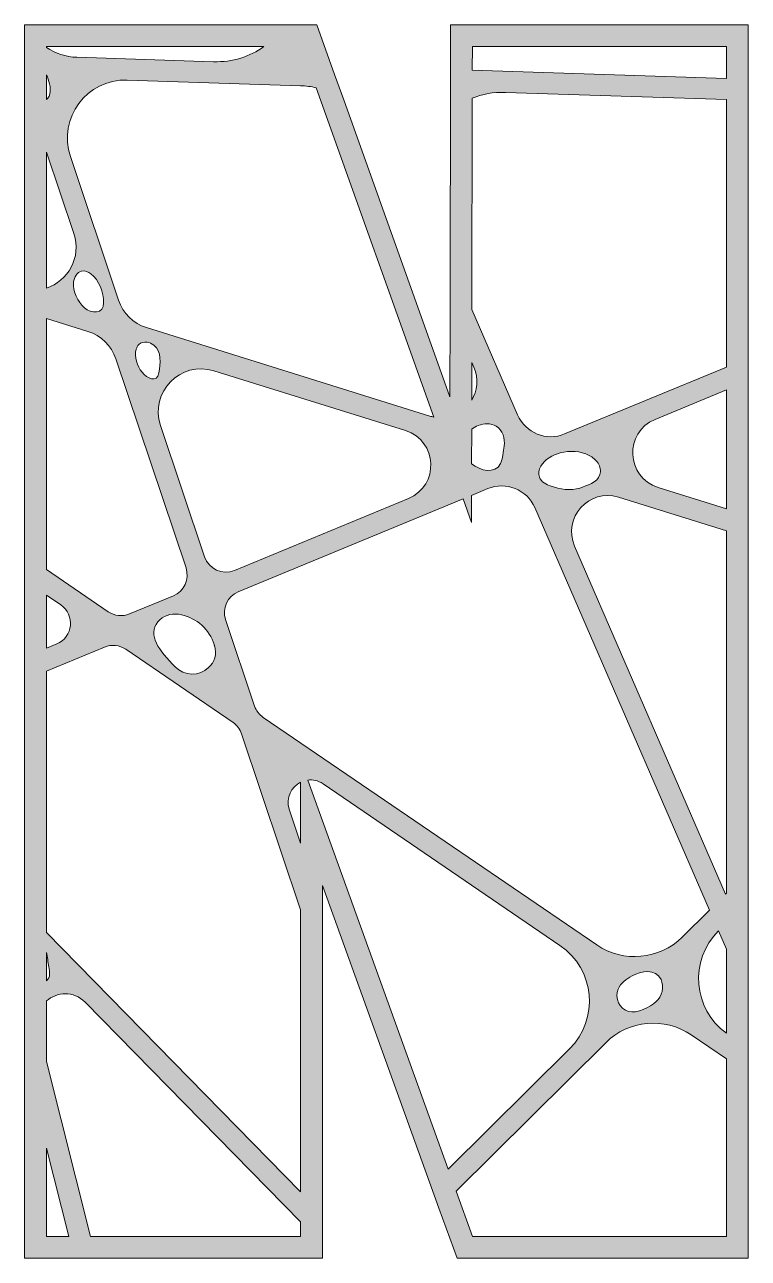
# Model space of a CAD drawing. Extents: x -1650 to 2650, y -4022 to 3022.
# Drawn here: x 189.8 to 450, y -721.8 to -278.2 of the extents above; entities that cross this region are included whole.
import ezdxf

# ---------------------------------------------------------------- set-up
doc = ezdxf.new("R2010")
doc.units = 0
doc.header["$MEASUREMENT"] = 0
doc.layers.add('Layer 1', color=7, linetype='Continuous')

msp = doc.modelspace()

# ---------------------------------------------------------------- hatches: boundary and pattern name
at = {"layer": 'Layer 1', "true_color": 0x008385}
h = msp.add_hatch(color=136, dxfattribs=at)
h.dxf.hatch_style = 2
h.paths.add_polyline_path([(342.94, -278.25), (342.91, -294.34), (342.88, -309.32), (342.78, -362.61), (342.75, -381.65), (342.7, -412.09), (304.53, -305.23), (301.28, -296.13), (294.9, -278.25), (292.45, -278.25), (283.37, -278.25), (190.53, -278.25), (189.83, -278.25), (189.83, -286.87), (189.83, -296.68), (189.83, -304.44), (189.83, -373.37), (189.83, -381.43), (189.83, -468.8), (189.83, -478.01), (189.83, -505.64), (189.83, -513.88), (189.83, -596.63), (189.83, -604.37), (189.83, -619.76), (189.83, -651.01), (189.83, -721.75), (207.67, -721.75), (215.52, -721.75), (296.91, -721.75), (296.91, -717.52), (296.91, -705.83), (296.91, -619.87), (296.91, -595.93), (296.91, -587.71), (335.41, -694.41), (338.76, -703.72), (345.27, -721.75), (450, -721.75), (450, -655.44), (450, -646.23), (450, -628.72), (450, -609.61), (450, -593.4), (450, -582.69), (450, -462.69), (450, -454.72), (450, -406.32), (450, -398.08), (450, -305.42), (450, -297.81), (450, -278.25)])
edge = h.paths.add_edge_path()
edge.add_spline(control_points=[(436.03, -596.54), (436.03, -596.54), (426.23, -606.26), (426.23, -606.26), (417.98, -614.43), (405.11, -615.61), (395.52, -609.08), (395.52, -609.08), (275.6, -527.29), (275.6, -527.29), (274.16, -526.31), (273.07, -524.87), (272.51, -523.21), (272.51, -523.21), (262.08, -492.1), (262.08, -492.1), (260.74, -488.1), (262.72, -483.75), (266.61, -482.13), (266.61, -482.13), (347.44, -448.72), (347.44, -448.72), (347.44, -448.72), (350.47, -457.22), (350.47, -457.22), (350.47, -457.22), (350.49, -447.46), (350.49, -447.46), (350.49, -447.46), (356.35, -445.04), (356.35, -445.04), (362.9, -442.33), (370.41, -445.37), (373.23, -451.88), (373.23, -451.88), (436.03, -596.54), (436.03, -596.54)], knot_values=[0, 0, 0, 0, 1, 1, 1, 2, 2, 2, 3, 3, 3, 4, 4, 4, 5, 5, 5, 6, 6, 6, 7, 7, 7, 8, 8, 8, 9, 9, 9, 10, 10, 10, 11, 11, 11, 12, 12, 12, 12], degree=3, periodic=1)
edge = h.paths.add_edge_path()
edge.add_spline(control_points=[(375.39, -437.01), (376.79, -434.45), (379.59, -432.93), (382.41, -432.2), (385.84, -431.32), (389.63, -431.46), (392.77, -433.1), (394.05, -433.76), (395.22, -434.68), (395.98, -435.89), (396.74, -437.1), (397.06, -438.64), (396.64, -440.01), (395.7, -443.04), (392, -443.86), (389.38, -444.82), (386.28, -445.96), (382.11, -445.19), (379.08, -444.18), (377.35, -443.61), (375.54, -442.66), (374.91, -440.95), (374.44, -439.67), (374.74, -438.2), (375.39, -437.01)], knot_values=[0, 0, 0, 0, 1, 1, 1, 2, 2, 2, 3, 3, 3, 4, 4, 4, 5, 5, 5, 6, 6, 6, 7, 7, 7, 8, 8, 8, 8], degree=3, periodic=1)
edge = h.paths.add_edge_path()
edge.add_spline(control_points=[(416.88, -629.48), (414.57, -631.53), (410.03, -633.82), (406.95, -633.01), (403.64, -632.13), (401.87, -628.12), (403.17, -625), (404.08, -622.81), (406.13, -621.31), (408.23, -620.2), (411.4, -618.53), (416.7, -617.36), (418.61, -621.52), (419.79, -624.1), (418.95, -627.66), (416.88, -629.48)], knot_values=[0, 0, 0, 0, 1, 1, 1, 2, 2, 2, 3, 3, 3, 4, 4, 4, 5, 5, 5, 5], degree=3, periodic=1)
edge = h.paths.add_edge_path()
edge.add_spline(control_points=[(254.54, -469.62), (254.54, -469.62), (238.67, -422.31), (238.67, -422.31), (234.67, -410.38), (245.87, -398.93), (257.89, -402.69), (257.89, -402.69), (326.72, -424.19), (326.72, -424.19), (338.32, -427.81), (339.04, -443.96), (327.81, -448.6), (327.81, -448.6), (265.21, -474.48), (265.21, -474.48), (260.91, -476.25), (256.02, -474.02), (254.54, -469.62)], knot_values=[0, 0, 0, 0, 1, 1, 1, 2, 2, 2, 3, 3, 3, 4, 4, 4, 5, 5, 5, 6, 6, 6, 6], degree=3, periodic=1)
edge = h.paths.add_edge_path()
edge.add_spline(control_points=[(255.98, -509.38), (252.61, -512.6), (247.25, -512.43), (243.96, -509.13), (238.13, -503.27), (233.85, -497.61), (237.73, -492.95), (239.53, -490.77), (242.38, -489.79), (245.17, -490.21), (250.72, -491.03), (255.55, -494.76), (257.63, -500.17), (257.92, -500.94), (258.03, -501.39), (258.03, -501.39), (259.08, -504.53), (258.03, -507.44), (255.98, -509.38)], knot_values=[0, 0, 0, 0, 1, 1, 1, 2, 2, 2, 3, 3, 3, 4, 4, 4, 5, 5, 5, 6, 6, 6, 6], degree=3, periodic=1)
edge = h.paths.add_edge_path()
edge.add_spline(control_points=[(232.04, -403.2), (230.21, -400.87), (229.12, -397.77), (229.95, -394.93), (230.13, -394.3), (230.41, -393.69), (230.88, -393.23), (231.64, -392.5), (232.78, -392.27), (233.83, -392.41), (234.72, -392.52), (235.57, -392.88), (236.27, -393.44), (239.14, -395.7), (238.68, -400.19), (238.07, -403.38), (237.34, -407.19), (233.81, -405.43), (232.04, -403.2)], knot_values=[0, 0, 0, 0, 1, 1, 1, 2, 2, 2, 3, 3, 3, 4, 4, 4, 5, 5, 5, 6, 6, 6, 6], degree=3, periodic=1)
edge = h.paths.add_edge_path()
edge.add_spline(control_points=[(362.22, -429.75), (361.98, -431.47), (361.67, -434.47), (360.88, -436.06), (358.93, -439.97), (353.7, -438.62), (350.51, -436.15), (350.51, -436.15), (350.54, -423.65), (350.54, -423.65), (351.26, -423.1), (352.08, -422.67), (352.92, -422.35), (354.98, -421.56), (357.42, -421.45), (359.31, -422.59), (361.73, -424.05), (362.6, -427.08), (362.22, -429.75)], knot_values=[0, 0, 0, 0, 1, 1, 1, 2, 2, 2, 3, 3, 3, 4, 4, 4, 5, 5, 5, 6, 6, 6, 6], degree=3, periodic=1)
edge = h.paths.add_edge_path()
edge.add_spline(control_points=[(350.55, -413.24), (350.55, -413.24), (350.58, -399.68), (350.58, -399.68), (350.58, -399.68), (351.31, -401.38), (351.31, -401.38), (353.14, -405.58), (352.59, -409.87), (350.55, -413.24)], knot_values=[0, 0, 0, 0, 1, 1, 1, 2, 2, 2, 3, 3, 3, 3], degree=3, periodic=1)
edge = h.paths.add_edge_path()
edge.add_spline(control_points=[(336.94, -419.33), (336.47, -419.23), (335.99, -419.11), (335.52, -418.96), (335.52, -418.96), (233.6, -387.12), (233.6, -387.12), (228.87, -385.64), (225.15, -382), (223.58, -377.31), (223.58, -377.31), (206.25, -325.66), (206.25, -325.66), (201.63, -311.87), (212.17, -297.7), (226.7, -298.17), (226.7, -298.17), (289, -300.2), (289, -300.2), (290.93, -300.26), (292.82, -300.51), (294.66, -300.94), (294.66, -300.94), (336.94, -419.33), (336.94, -419.33)], knot_values=[0, 0, 0, 0, 1, 1, 1, 2, 2, 2, 3, 3, 3, 4, 4, 4, 5, 5, 5, 6, 6, 6, 7, 7, 7, 8, 8, 8, 8], degree=3, periodic=1)
edge = h.paths.add_edge_path()
edge.add_spline(control_points=[(197.69, -296.29), (197.91, -296.79), (198.11, -297.3), (198.29, -297.83), (199.03, -299.88), (199.65, -302.88), (198.11, -304.69), (197.99, -304.84), (197.85, -304.97), (197.69, -305.09), (197.69, -305.09), (197.69, -296.29), (197.69, -296.29)], knot_values=[0, 0, 0, 0, 1, 1, 1, 2, 2, 2, 3, 3, 3, 4, 4, 4, 4], degree=3, periodic=1)
edge = h.paths.add_edge_path()
edge.add_spline(control_points=[(197.69, -324.07), (197.69, -324.07), (207.51, -353.35), (207.51, -353.35), (210.41, -362.01), (205.3, -370.41), (197.69, -372.93), (197.69, -372.93), (197.69, -324.07), (197.69, -324.07)], knot_values=[0, 0, 0, 0, 1, 1, 1, 2, 2, 2, 3, 3, 3, 3], degree=3, periodic=1)
edge = h.paths.add_edge_path()
edge.add_spline(control_points=[(207.44, -370.84), (207.64, -369.1), (208.6, -367.23), (210.31, -366.84), (211.47, -366.59), (212.68, -367.09), (213.64, -367.8), (216.69, -370.06), (218.14, -374.56), (218.23, -378.25), (218.32, -382.35), (213.72, -382.27), (211.34, -380.04), (208.81, -377.67), (207.05, -374.27), (207.44, -370.84)], knot_values=[0, 0, 0, 0, 1, 1, 1, 2, 2, 2, 3, 3, 3, 4, 4, 4, 5, 5, 5, 5], degree=3, periodic=1)
edge = h.paths.add_edge_path()
edge.add_spline(control_points=[(197.69, -286.1), (197.69, -286.1), (275.85, -286.1), (275.85, -286.1), (270.86, -289.7), (264.63, -291.79), (257.74, -291.56), (257.74, -291.56), (208.61, -289.97), (208.61, -289.97), (204.62, -289.84), (200.86, -288.58), (197.69, -286.46), (197.69, -286.46), (197.69, -286.1), (197.69, -286.1)], knot_values=[0, 0, 0, 0, 1, 1, 1, 2, 2, 2, 3, 3, 3, 4, 4, 4, 5, 5, 5, 5], degree=3, periodic=1)
edge = h.paths.add_edge_path()
edge.add_spline(control_points=[(197.69, -383.89), (197.69, -383.89), (212.58, -388.54), (212.58, -388.54), (217.3, -390.01), (221.03, -393.66), (222.6, -398.35), (222.6, -398.35), (247.84, -473.57), (247.84, -473.57), (249.18, -477.57), (247.19, -481.93), (243.3, -483.54), (243.3, -483.54), (227.47, -490.08), (227.47, -490.08), (224.97, -491.12), (222.12, -490.82), (219.89, -489.3), (219.89, -489.3), (197.69, -474.16), (197.69, -474.16), (197.69, -474.16), (197.69, -383.89), (197.69, -383.89)], knot_values=[0, 0, 0, 0, 1, 1, 1, 2, 2, 2, 3, 3, 3, 4, 4, 4, 5, 5, 5, 6, 6, 6, 7, 7, 7, 8, 8, 8, 8], degree=3, periodic=1)
edge = h.paths.add_edge_path()
edge.add_spline(control_points=[(197.69, -483.37), (197.69, -483.37), (202.8, -486.85), (202.8, -486.85), (208.06, -490.44), (207.23, -498.45), (201.34, -500.88), (201.34, -500.88), (197.69, -502.39), (197.69, -502.39), (197.69, -502.39), (197.69, -483.37), (197.69, -483.37)], knot_values=[0, 0, 0, 0, 1, 1, 1, 2, 2, 2, 3, 3, 3, 4, 4, 4, 4], degree=3, periodic=1)
edge = h.paths.add_edge_path()
edge.add_spline(control_points=[(197.69, -611.75), (198.06, -613.46), (198.15, -615.21), (198.48, -617.01), (198.81, -618.83), (199.3, -620.66), (197.69, -621.96), (197.69, -621.96), (197.69, -611.75), (197.69, -611.75)], knot_values=[0, 0, 0, 0, 1, 1, 1, 2, 2, 2, 3, 3, 3, 3], degree=3, periodic=1)
h.paths.add_polyline_path([(197.69, -713.9), (197.69, -682.16), (205.69, -713.9)])
edge = h.paths.add_edge_path()
edge.add_spline(control_points=[(289.05, -713.9), (289.05, -713.9), (213.54, -713.9), (213.54, -713.9), (213.54, -713.9), (197.69, -651.04), (197.69, -651.04), (197.69, -651.04), (197.69, -629.24), (197.69, -629.24), (201.37, -625.98), (207.35, -625.37), (211.57, -629.68), (211.57, -629.68), (289.05, -708.69), (289.05, -708.69), (289.05, -708.69), (289.05, -713.9), (289.05, -713.9)], knot_values=[0, 0, 0, 0, 1, 1, 1, 2, 2, 2, 3, 3, 3, 4, 4, 4, 5, 5, 5, 6, 6, 6, 6], degree=3, periodic=1)
edge = h.paths.add_edge_path()
edge.add_spline(control_points=[(289.05, -697.81), (289.05, -697.81), (197.69, -604.64), (197.69, -604.64), (197.69, -604.64), (197.69, -510.63), (197.69, -510.63), (197.69, -510.63), (218.57, -502), (218.57, -502), (221.07, -500.96), (223.92, -501.26), (226.16, -502.79), (226.16, -502.79), (264.74, -529.1), (264.74, -529.1), (266.19, -530.09), (267.27, -531.52), (267.83, -533.17), (267.83, -533.17), (289.05, -596.44), (289.05, -596.44), (289.05, -596.44), (289.05, -697.81), (289.05, -697.81)], knot_values=[0, 0, 0, 0, 1, 1, 1, 2, 2, 2, 3, 3, 3, 4, 4, 4, 5, 5, 5, 6, 6, 6, 7, 7, 7, 8, 8, 8, 8], degree=3, periodic=1)
edge = h.paths.add_edge_path()
edge.add_spline(control_points=[(284.97, -560.33), (283.54, -556.1), (285.73, -552.23), (289.05, -550.58), (289.05, -550.58), (289.05, -572.51), (289.05, -572.51), (289.05, -572.51), (284.97, -560.33), (284.97, -560.33)], knot_values=[0, 0, 0, 0, 1, 1, 1, 2, 2, 2, 3, 3, 3, 3], degree=3, periodic=1)
edge = h.paths.add_edge_path()
edge.add_spline(control_points=[(291.58, -549.8), (293.38, -549.56), (295.31, -549.94), (297.09, -551.16), (297.09, -551.16), (382.28, -609.26), (382.28, -609.26), (394.86, -617.83), (396.5, -635.75), (385.69, -646.46), (385.69, -646.46), (342.06, -689.73), (342.06, -689.73), (342.06, -689.73), (291.58, -549.8), (291.58, -549.8)], knot_values=[0, 0, 0, 0, 1, 1, 1, 2, 2, 2, 3, 3, 3, 4, 4, 4, 5, 5, 5, 5], degree=3, periodic=1)
edge = h.paths.add_edge_path()
edge.add_spline(control_points=[(442.14, -713.9), (442.14, -713.9), (350.78, -713.9), (350.78, -713.9), (350.78, -713.9), (344.91, -697.62), (344.91, -697.62), (344.91, -697.62), (398.74, -644.23), (398.74, -644.23), (406.98, -636.06), (419.86, -634.88), (429.45, -641.42), (429.45, -641.42), (442.14, -650.08), (442.14, -650.08), (442.14, -650.08), (442.14, -713.9), (442.14, -713.9)], knot_values=[0, 0, 0, 0, 1, 1, 1, 2, 2, 2, 3, 3, 3, 4, 4, 4, 5, 5, 5, 6, 6, 6, 6], degree=3, periodic=1)
edge = h.paths.add_edge_path()
edge.add_spline(control_points=[(442.14, -640.85), (430.07, -632.14), (428.63, -614.59), (439.28, -604.03), (439.28, -604.03), (442.14, -610.62), (442.14, -610.62), (442.14, -610.62), (442.14, -640.85), (442.14, -640.85)], knot_values=[0, 0, 0, 0, 1, 1, 1, 2, 2, 2, 3, 3, 3, 3], degree=3, periodic=1)
edge = h.paths.add_edge_path()
edge.add_spline(control_points=[(442.14, -590.47), (442.14, -590.47), (441.83, -590.79), (441.83, -590.79), (441.83, -590.79), (387.53, -465.69), (387.53, -465.69), (383.1, -455.49), (392.71, -444.8), (403.32, -448.11), (403.32, -448.11), (442.14, -460.23), (442.14, -460.23), (442.14, -460.23), (442.14, -590.47), (442.14, -590.47)], knot_values=[0, 0, 0, 0, 1, 1, 1, 2, 2, 2, 3, 3, 3, 4, 4, 4, 5, 5, 5, 5], degree=3, periodic=1)
edge = h.paths.add_edge_path()
edge.add_spline(control_points=[(442.14, -452.27), (442.14, -452.27), (417.57, -444.59), (417.57, -444.59), (405.96, -440.96), (405.25, -424.82), (416.48, -420.17), (416.48, -420.17), (442.14, -409.56), (442.14, -409.56), (442.14, -409.56), (442.14, -452.27), (442.14, -452.27)], knot_values=[0, 0, 0, 0, 1, 1, 1, 2, 2, 2, 3, 3, 3, 4, 4, 4, 4], degree=3, periodic=1)
edge = h.paths.add_edge_path()
edge.add_spline(control_points=[(442.14, -401.33), (442.14, -401.33), (383.95, -425.38), (383.95, -425.38), (377.41, -428.09), (369.89, -425.05), (367.07, -418.56), (367.07, -418.56), (350.61, -380.64), (350.61, -380.64), (350.61, -380.64), (350.75, -304.64), (350.75, -304.64), (354.36, -303.19), (358.37, -302.44), (362.64, -302.59), (362.64, -302.59), (442.14, -305.16), (442.14, -305.16), (442.14, -305.16), (442.14, -401.33), (442.14, -401.33)], knot_values=[0, 0, 0, 0, 1, 1, 1, 2, 2, 2, 3, 3, 3, 4, 4, 4, 5, 5, 5, 6, 6, 6, 7, 7, 7, 7], degree=3, periodic=1)
h.paths.add_polyline_path([(350.76, -294.59), (350.78, -286.1), (442.14, -286.1), (442.14, -297.55)])

# ---------------------------------------------------------------- linework, layer by layer
at = {"layer": 'Layer 1', "lineweight": 0}
for points in [[(342.94, -278.25), (342.91, -294.34), (342.88, -309.32), (342.78, -362.61), (342.75, -381.65), (342.7, -412.09), (304.53, -305.23), (301.28, -296.13), (294.9, -278.25), (292.45, -278.25), (283.37, -278.25), (190.53, -278.25), (189.83, -278.25), (189.83, -286.87), (189.83, -296.68), (189.83, -304.44), (189.83, -373.37), (189.83, -381.43), (189.83, -468.8), (189.83, -478.01), (189.83, -505.64), (189.83, -513.88), (189.83, -596.63), (189.83, -604.37), (189.83, -619.76), (189.83, -651.01), (189.83, -721.75), (207.67, -721.75), (215.52, -721.75), (296.91, -721.75), (296.91, -717.52), (296.91, -705.83), (296.91, -619.87), (296.91, -595.93), (296.91, -587.71), (335.41, -694.41), (338.76, -703.72), (345.27, -721.75), (450, -721.75), (450, -655.44), (450, -646.23), (450, -628.72), (450, -609.61), (450, -593.4), (450, -582.69), (450, -462.69), (450, -454.72), (450, -406.32), (450, -398.08), (450, -305.42), (450, -297.81), (450, -278.25), (342.94, -278.25)], [(350.76, -294.59), (350.78, -286.1), (442.14, -286.1), (442.14, -297.55), (350.76, -294.59)], [(197.69, -713.9), (197.69, -682.16), (205.69, -713.9), (197.69, -713.9)]]:
    msp.add_lwpolyline(points, dxfattribs=at)
for points, knots in [([(197.69, -286.1), (197.69, -286.1), (275.85, -286.1), (275.85, -286.1), (270.86, -289.7), (264.63, -291.79), (257.74, -291.56), (257.74, -291.56), (208.61, -289.97), (208.61, -289.97), (204.62, -289.84), (200.86, -288.58), (197.69, -286.46), (197.69, -286.46), (197.69, -286.1), (197.69, -286.1)], [0, 0, 0, 0, 1, 1, 1, 2, 2, 2, 3, 3, 3, 4, 4, 4, 5, 5, 5, 5]), ([(197.69, -296.29), (197.91, -296.79), (198.11, -297.3), (198.29, -297.83), (199.03, -299.88), (199.65, -302.88), (198.11, -304.69), (197.99, -304.84), (197.85, -304.97), (197.69, -305.09), (197.69, -305.09), (197.69, -296.29), (197.69, -296.29)], [0, 0, 0, 0, 1, 1, 1, 2, 2, 2, 3, 3, 3, 4, 4, 4, 4]), ([(336.94, -419.33), (336.47, -419.23), (335.99, -419.11), (335.52, -418.96), (335.52, -418.96), (233.6, -387.12), (233.6, -387.12), (228.87, -385.64), (225.15, -382), (223.58, -377.31), (223.58, -377.31), (206.25, -325.66), (206.25, -325.66), (201.63, -311.87), (212.17, -297.7), (226.7, -298.17), (226.7, -298.17), (289, -300.2), (289, -300.2), (290.93, -300.26), (292.82, -300.51), (294.66, -300.94), (294.66, -300.94), (336.94, -419.33), (336.94, -419.33)], [0, 0, 0, 0, 1, 1, 1, 2, 2, 2, 3, 3, 3, 4, 4, 4, 5, 5, 5, 6, 6, 6, 7, 7, 7, 8, 8, 8, 8]), ([(442.14, -401.33), (442.14, -401.33), (383.95, -425.38), (383.95, -425.38), (377.41, -428.09), (369.89, -425.05), (367.07, -418.56), (367.07, -418.56), (350.61, -380.64), (350.61, -380.64), (350.61, -380.64), (350.75, -304.64), (350.75, -304.64), (354.36, -303.19), (358.37, -302.44), (362.64, -302.59), (362.64, -302.59), (442.14, -305.16), (442.14, -305.16), (442.14, -305.16), (442.14, -401.33), (442.14, -401.33)], [0, 0, 0, 0, 1, 1, 1, 2, 2, 2, 3, 3, 3, 4, 4, 4, 5, 5, 5, 6, 6, 6, 7, 7, 7, 7]), ([(197.69, -324.07), (197.69, -324.07), (207.51, -353.35), (207.51, -353.35), (210.41, -362.01), (205.3, -370.41), (197.69, -372.93), (197.69, -372.93), (197.69, -324.07), (197.69, -324.07)], [0, 0, 0, 0, 1, 1, 1, 2, 2, 2, 3, 3, 3, 3]), ([(207.44, -370.84), (207.64, -369.1), (208.6, -367.23), (210.31, -366.84), (211.47, -366.59), (212.68, -367.09), (213.64, -367.8), (216.69, -370.06), (218.14, -374.56), (218.23, -378.25), (218.32, -382.35), (213.72, -382.27), (211.34, -380.04), (208.81, -377.67), (207.05, -374.27), (207.44, -370.84)], [0, 0, 0, 0, 1, 1, 1, 2, 2, 2, 3, 3, 3, 4, 4, 4, 5, 5, 5, 5]), ([(197.69, -383.89), (197.69, -383.89), (212.58, -388.54), (212.58, -388.54), (217.3, -390.01), (221.03, -393.66), (222.6, -398.35), (222.6, -398.35), (247.84, -473.57), (247.84, -473.57), (249.18, -477.57), (247.19, -481.93), (243.3, -483.54), (243.3, -483.54), (227.47, -490.08), (227.47, -490.08), (224.97, -491.12), (222.12, -490.82), (219.89, -489.3), (219.89, -489.3), (197.69, -474.16), (197.69, -474.16), (197.69, -474.16), (197.69, -383.89), (197.69, -383.89)], [0, 0, 0, 0, 1, 1, 1, 2, 2, 2, 3, 3, 3, 4, 4, 4, 5, 5, 5, 6, 6, 6, 7, 7, 7, 8, 8, 8, 8]), ([(232.04, -403.2), (230.21, -400.87), (229.12, -397.77), (229.95, -394.93), (230.13, -394.3), (230.41, -393.69), (230.88, -393.23), (231.64, -392.5), (232.78, -392.27), (233.83, -392.41), (234.72, -392.52), (235.57, -392.88), (236.27, -393.44), (239.14, -395.7), (238.68, -400.19), (238.07, -403.38), (237.34, -407.19), (233.81, -405.43), (232.04, -403.2)], [0, 0, 0, 0, 1, 1, 1, 2, 2, 2, 3, 3, 3, 4, 4, 4, 5, 5, 5, 6, 6, 6, 6]), ([(254.54, -469.62), (254.54, -469.62), (238.67, -422.31), (238.67, -422.31), (234.67, -410.38), (245.87, -398.93), (257.89, -402.69), (257.89, -402.69), (326.72, -424.19), (326.72, -424.19), (338.32, -427.81), (339.04, -443.96), (327.81, -448.6), (327.81, -448.6), (265.21, -474.48), (265.21, -474.48), (260.91, -476.25), (256.02, -474.02), (254.54, -469.62)], [0, 0, 0, 0, 1, 1, 1, 2, 2, 2, 3, 3, 3, 4, 4, 4, 5, 5, 5, 6, 6, 6, 6]), ([(350.55, -413.24), (350.55, -413.24), (350.58, -399.68), (350.58, -399.68), (350.58, -399.68), (351.31, -401.38), (351.31, -401.38), (353.14, -405.58), (352.59, -409.87), (350.55, -413.24)], [0, 0, 0, 0, 1, 1, 1, 2, 2, 2, 3, 3, 3, 3]), ([(442.14, -452.27), (442.14, -452.27), (417.57, -444.59), (417.57, -444.59), (405.96, -440.96), (405.25, -424.82), (416.48, -420.17), (416.48, -420.17), (442.14, -409.56), (442.14, -409.56), (442.14, -409.56), (442.14, -452.27), (442.14, -452.27)], [0, 0, 0, 0, 1, 1, 1, 2, 2, 2, 3, 3, 3, 4, 4, 4, 4]), ([(362.22, -429.75), (361.98, -431.47), (361.67, -434.47), (360.88, -436.06), (358.93, -439.97), (353.7, -438.62), (350.51, -436.15), (350.51, -436.15), (350.54, -423.65), (350.54, -423.65), (351.26, -423.1), (352.08, -422.67), (352.92, -422.35), (354.98, -421.56), (357.42, -421.45), (359.31, -422.59), (361.73, -424.05), (362.6, -427.08), (362.22, -429.75)], [0, 0, 0, 0, 1, 1, 1, 2, 2, 2, 3, 3, 3, 4, 4, 4, 5, 5, 5, 6, 6, 6, 6]), ([(375.39, -437.01), (376.79, -434.45), (379.59, -432.93), (382.41, -432.2), (385.84, -431.32), (389.63, -431.46), (392.77, -433.1), (394.05, -433.76), (395.22, -434.68), (395.98, -435.89), (396.74, -437.1), (397.06, -438.64), (396.64, -440.01), (395.7, -443.04), (392, -443.86), (389.38, -444.82), (386.28, -445.96), (382.11, -445.19), (379.08, -444.18), (377.35, -443.61), (375.54, -442.66), (374.91, -440.95), (374.44, -439.67), (374.74, -438.2), (375.39, -437.01)], [0, 0, 0, 0, 1, 1, 1, 2, 2, 2, 3, 3, 3, 4, 4, 4, 5, 5, 5, 6, 6, 6, 7, 7, 7, 8, 8, 8, 8]), ([(436.03, -596.54), (436.03, -596.54), (426.23, -606.26), (426.23, -606.26), (417.98, -614.43), (405.11, -615.61), (395.52, -609.08), (395.52, -609.08), (275.6, -527.29), (275.6, -527.29), (274.16, -526.31), (273.07, -524.87), (272.51, -523.21), (272.51, -523.21), (262.08, -492.1), (262.08, -492.1), (260.74, -488.1), (262.72, -483.75), (266.61, -482.13), (266.61, -482.13), (347.44, -448.72), (347.44, -448.72), (347.44, -448.72), (350.47, -457.22), (350.47, -457.22), (350.47, -457.22), (350.49, -447.46), (350.49, -447.46), (350.49, -447.46), (356.35, -445.04), (356.35, -445.04), (362.9, -442.33), (370.41, -445.37), (373.23, -451.88), (373.23, -451.88), (436.03, -596.54), (436.03, -596.54)], [0, 0, 0, 0, 1, 1, 1, 2, 2, 2, 3, 3, 3, 4, 4, 4, 5, 5, 5, 6, 6, 6, 7, 7, 7, 8, 8, 8, 9, 9, 9, 10, 10, 10, 11, 11, 11, 12, 12, 12, 12]), ([(442.14, -590.47), (442.14, -590.47), (441.83, -590.79), (441.83, -590.79), (441.83, -590.79), (387.53, -465.69), (387.53, -465.69), (383.1, -455.49), (392.71, -444.8), (403.32, -448.11), (403.32, -448.11), (442.14, -460.23), (442.14, -460.23), (442.14, -460.23), (442.14, -590.47), (442.14, -590.47)], [0, 0, 0, 0, 1, 1, 1, 2, 2, 2, 3, 3, 3, 4, 4, 4, 5, 5, 5, 5]), ([(197.69, -483.37), (197.69, -483.37), (202.8, -486.85), (202.8, -486.85), (208.06, -490.44), (207.23, -498.45), (201.34, -500.88), (201.34, -500.88), (197.69, -502.39), (197.69, -502.39), (197.69, -502.39), (197.69, -483.37), (197.69, -483.37)], [0, 0, 0, 0, 1, 1, 1, 2, 2, 2, 3, 3, 3, 4, 4, 4, 4]), ([(255.98, -509.38), (252.61, -512.6), (247.25, -512.43), (243.96, -509.13), (238.13, -503.27), (233.85, -497.61), (237.73, -492.95), (239.53, -490.77), (242.38, -489.79), (245.17, -490.21), (250.72, -491.03), (255.55, -494.76), (257.63, -500.17), (257.92, -500.94), (258.03, -501.39), (258.03, -501.39), (259.08, -504.53), (258.03, -507.44), (255.98, -509.38)], [0, 0, 0, 0, 1, 1, 1, 2, 2, 2, 3, 3, 3, 4, 4, 4, 5, 5, 5, 6, 6, 6, 6]), ([(289.05, -697.81), (289.05, -697.81), (197.69, -604.64), (197.69, -604.64), (197.69, -604.64), (197.69, -510.63), (197.69, -510.63), (197.69, -510.63), (218.57, -502), (218.57, -502), (221.07, -500.96), (223.92, -501.26), (226.16, -502.79), (226.16, -502.79), (264.74, -529.1), (264.74, -529.1), (266.19, -530.09), (267.27, -531.52), (267.83, -533.17), (267.83, -533.17), (289.05, -596.44), (289.05, -596.44), (289.05, -596.44), (289.05, -697.81), (289.05, -697.81)], [0, 0, 0, 0, 1, 1, 1, 2, 2, 2, 3, 3, 3, 4, 4, 4, 5, 5, 5, 6, 6, 6, 7, 7, 7, 8, 8, 8, 8]), ([(291.58, -549.8), (293.38, -549.56), (295.31, -549.94), (297.09, -551.16), (297.09, -551.16), (382.28, -609.26), (382.28, -609.26), (394.86, -617.83), (396.5, -635.75), (385.69, -646.46), (385.69, -646.46), (342.06, -689.73), (342.06, -689.73), (342.06, -689.73), (291.58, -549.8), (291.58, -549.8)], [0, 0, 0, 0, 1, 1, 1, 2, 2, 2, 3, 3, 3, 4, 4, 4, 5, 5, 5, 5]), ([(284.97, -560.33), (283.54, -556.1), (285.73, -552.23), (289.05, -550.58), (289.05, -550.58), (289.05, -572.51), (289.05, -572.51), (289.05, -572.51), (284.97, -560.33), (284.97, -560.33)], [0, 0, 0, 0, 1, 1, 1, 2, 2, 2, 3, 3, 3, 3]), ([(442.14, -640.85), (430.07, -632.14), (428.63, -614.59), (439.28, -604.03), (439.28, -604.03), (442.14, -610.62), (442.14, -610.62), (442.14, -610.62), (442.14, -640.85), (442.14, -640.85)], [0, 0, 0, 0, 1, 1, 1, 2, 2, 2, 3, 3, 3, 3]), ([(197.69, -611.75), (198.06, -613.46), (198.15, -615.21), (198.48, -617.01), (198.81, -618.83), (199.3, -620.66), (197.69, -621.96), (197.69, -621.96), (197.69, -611.75), (197.69, -611.75)], [0, 0, 0, 0, 1, 1, 1, 2, 2, 2, 3, 3, 3, 3]), ([(416.88, -629.48), (414.57, -631.53), (410.03, -633.82), (406.95, -633.01), (403.64, -632.13), (401.87, -628.12), (403.17, -625), (404.08, -622.81), (406.13, -621.31), (408.23, -620.2), (411.4, -618.53), (416.7, -617.36), (418.61, -621.52), (419.79, -624.1), (418.95, -627.66), (416.88, -629.48)], [0, 0, 0, 0, 1, 1, 1, 2, 2, 2, 3, 3, 3, 4, 4, 4, 5, 5, 5, 5]), ([(289.05, -713.9), (289.05, -713.9), (213.54, -713.9), (213.54, -713.9), (213.54, -713.9), (197.69, -651.04), (197.69, -651.04), (197.69, -651.04), (197.69, -629.24), (197.69, -629.24), (201.37, -625.98), (207.35, -625.37), (211.57, -629.68), (211.57, -629.68), (289.05, -708.69), (289.05, -708.69), (289.05, -708.69), (289.05, -713.9), (289.05, -713.9)], [0, 0, 0, 0, 1, 1, 1, 2, 2, 2, 3, 3, 3, 4, 4, 4, 5, 5, 5, 6, 6, 6, 6]), ([(442.14, -713.9), (442.14, -713.9), (350.78, -713.9), (350.78, -713.9), (350.78, -713.9), (344.91, -697.62), (344.91, -697.62), (344.91, -697.62), (398.74, -644.23), (398.74, -644.23), (406.98, -636.06), (419.86, -634.88), (429.45, -641.42), (429.45, -641.42), (442.14, -650.08), (442.14, -650.08), (442.14, -650.08), (442.14, -713.9), (442.14, -713.9)], [0, 0, 0, 0, 1, 1, 1, 2, 2, 2, 3, 3, 3, 4, 4, 4, 5, 5, 5, 6, 6, 6, 6])]:
    msp.add_open_spline(points, degree=3, knots=knots, dxfattribs=at)

doc.saveas('drawing.dxf')
